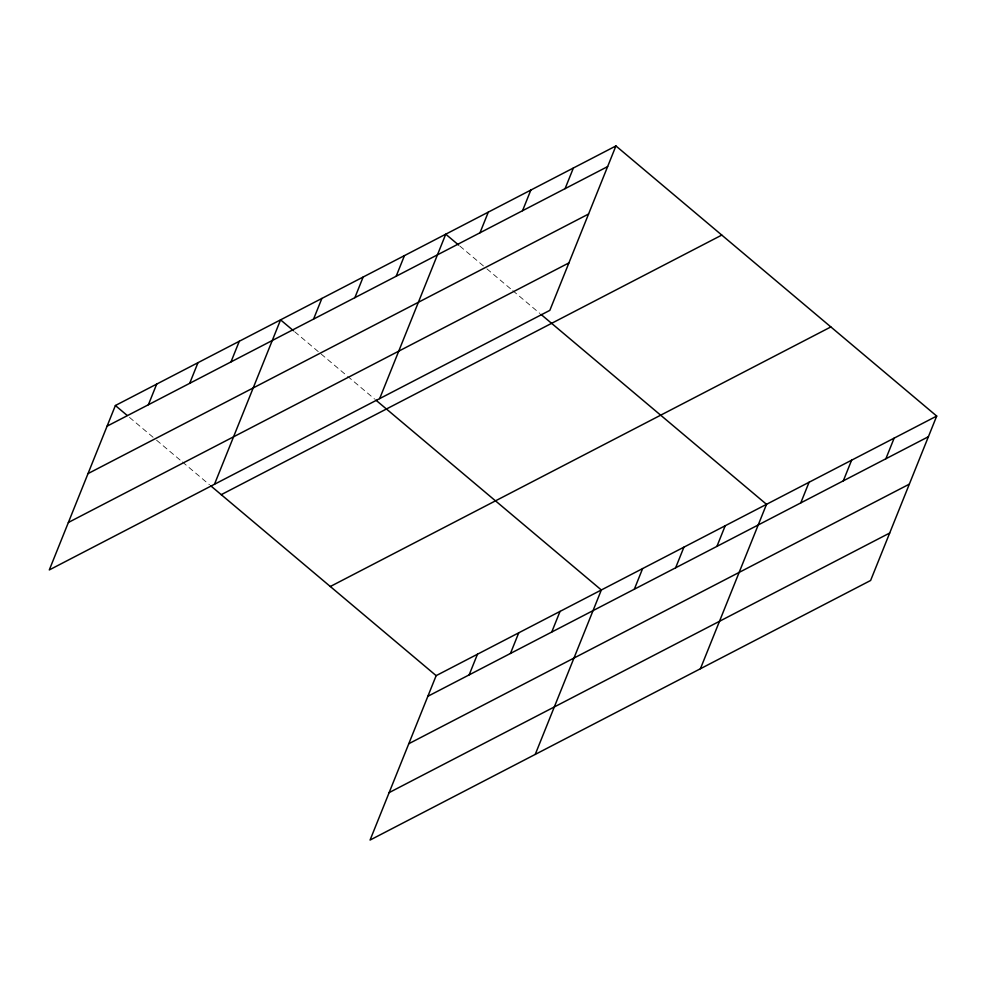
<?xml version="1.0" encoding="UTF-8"?>
<svg xmlns="http://www.w3.org/2000/svg" width="986" height="986" viewBox="0 0 986 986"><rect width="100%" height="100%" fill="white"/><g stroke="black" fill="none" stroke-linecap="round" stroke-linejoin="round"><path stroke-width="0.74" stroke-dasharray="4.93 3.7" d="M459.87 246.081L485.741 267.872M486.911 268.87L511.611 289.662M512.794 290.66L539.847 313.437M294.691 331.752L346.431 375.321M347.614 376.319L374.668 399.096M129.511 417.411L155.381 439.201M156.552 440.187L181.251 460.992M182.435 461.978L209.488 484.755"/><path stroke-width="1.48" d="M615.93 145.94L115.387 405.517L49.3 569.933L549.843 310.356L615.93 145.94L936.7 416.067L870.613 580.483L370.07 840.06L436.157 675.644L936.7 416.067M148.393 404.741L156.688 384.109M189.682 383.332L197.976 362.688M230.983 361.911L239.278 341.279M214.48 484.274L280.566 319.858L293.508 330.754M313.573 319.082L321.867 298.45M354.861 297.673L363.156 277.029M396.162 276.253L404.457 255.62M379.659 398.615L445.746 234.2L458.687 245.095M479.997 232.77L488.292 212.138M522.543 210.708L530.838 190.076M565.089 188.646L573.384 168.002M469.151 674.868L477.458 654.236M510.452 653.459L518.747 632.815M551.741 632.038L560.036 611.406M535.238 754.401L601.337 589.985L375.839 400.082M634.331 589.209L642.625 568.565M675.632 567.788L683.927 547.156M716.921 546.38L725.215 525.735M700.417 668.73L766.516 504.327L541.018 314.423M800.768 502.897L809.062 482.265M843.313 480.835L851.608 460.191M885.859 458.773L894.154 438.129M107.092 426.162L607.635 166.585M88.025 473.6L588.568 214.024M68.367 522.481L568.91 262.905M221.246 494.664L721.789 235.087M330.31 586.51L830.853 326.933M427.862 696.289L928.405 436.712M408.783 743.727L909.326 484.151M389.137 792.608L889.68 533.032M115.387 405.517L127.157 415.426M210.659 485.753L436.157 675.644"/></g></svg>
